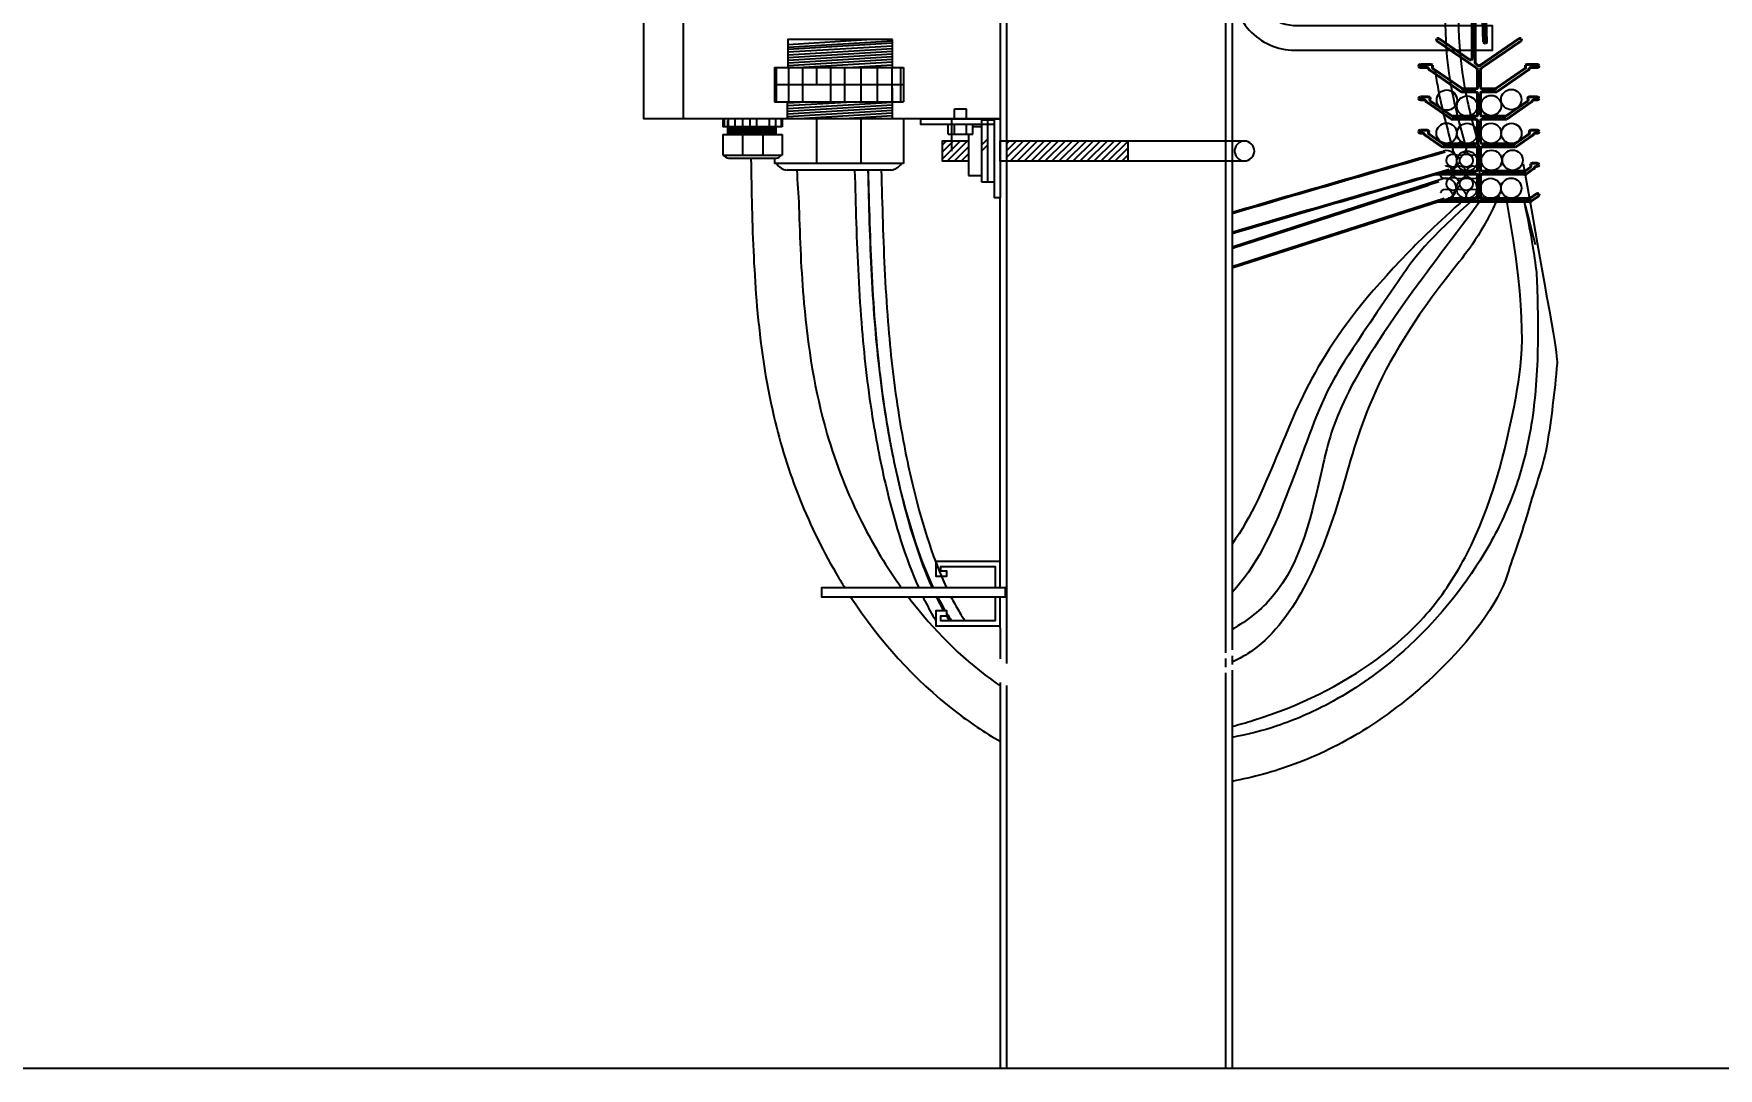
# Model space of a CAD drawing. Header units: feet. Extents: x -17 to 453, y -41 to 31.
# Drawn here: x 69.492 to 71.914, y -8.192 to -6.704 of the extents above; entities that cross this region are included whole.
import ezdxf
from ezdxf.enums import TextEntityAlignment as Align

# ---------------------------------------------------------------- set-up
doc = ezdxf.new("R2018")
doc.units = ezdxf.units.FT
doc.header["$MEASUREMENT"] = 0
doc.set_wipeout_variables(frame=1)
doc.linetypes.add('HIDDEN', pattern=[0.375, 0.25, -0.125])
doc.linetypes.add('HIDDEN2', pattern=[0.1875, 0.125, -0.0625])
for name, color, linetype in [('ATI_EARTH', 34, 'Continuous'), ('Cable Gland', 4, 'Continuous'), ('DC FEEEDERS', 1, 'Continuous'), ('DC Homerun', 10, 'Continuous'), ('DC STRING CABLES', 30, 'Continuous'), ('E-COMB-BOX', 42, 'Continuous'), ('E-COND', 3, 'Continuous'), ('G-ANNO-TEXT', 1, 'Continuous'), ('PDF2_Geometry', 7, 'Continuous'), ('S-BEAM', 7, 'Continuous'), ('S-BOLT', 93, 'Continuous'), ('S-STEL-ANGL', 3, 'Continuous'), ('STRINGS', 30, 'Continuous'), ('tie wrap', 4, 'Continuous'), ('WIPEOUT', 7, 'Continuous')]:
    doc.layers.add(name, color=color, linetype=linetype)
doc.styles.add('NEI-A', font='arial.ttf')
doc.styles.get("Standard").update_dxf_attribs({"font": 'arial.ttf'})

# ---------------------------------------------------------------- blocks, each defined once
blk = doc.blocks.new('DETAIL_TITLE')
at = {"style": 'NEI-A', "flags": 8}
blk.add_attdef('#', text='', height=0.2, dxfattribs=at).set_placement((0.5922, -0.5109), align=Align.MIDDLE_CENTER)
at = {"lineweight": 30, "style": '', "flags": 104}
blk.add_attdef('DETAIL_TITLE', text='', height=0.2, dxfattribs=at).set_placement((0.9099, -0.5251), align=Align.BOTTOM_LEFT)
at = {"style": 'NEI-A'}
for tag, p in [('SCALE:', (0.9386, -0.7379)), ('1"_=_', (1.5474, -0.7379))]:
    blk.add_attdef(tag, text='', height=0.1, dxfattribs=at).set_placement(p, align=Align.BOTTOM_LEFT)
blk = doc.blocks.new('AWM 31-0150-01')
at = {"layer": 'PDF2_Geometry', "lineweight": 40}
for points in [[(-0.352, 0.014), (-0.391, -1.061)], [(-0.2, 0.008), (-0.233, -1.066)], [(0.2, -2.141), (0.2, 0.003)], [(0.357, -1.922), (0.357, 0.003)], [(-2.169, -1.021), (-0.11, -2.428)], [(-2.079, -0.892), (-0.042, -2.288)], [(0.115, -2.428), (2.169, -1.021)], [(0.481, -1.989), (2.079, -0.892)], [(-2.472, -2.231), (-3.029, -2.231)], [(-2.681, -2.389), (-3.029, -2.389)], [(-0.92, -3.644), (-2.568, -2.513)], [(-2.405, -2.361), (-2.399, -2.338)], [(-0.869, -3.486), (-2.377, -2.451)], [(-0.076, -2.496), (-0.076, -3.419)], [(0.042, -2.286), (0.166, -2.201)], [(0.082, -3.419), (0.082, -2.496)], [(0.875, -3.486), (2.383, -2.451)], [(0.925, -3.644), (2.568, -2.513)], [(2.411, -2.361), (2.405, -2.338)], [(2.478, -2.231), (3.035, -2.231)], [(2.681, -2.389), (3.035, -2.389)], [(-2.608, -3.908), (-3.029, -3.908)], [(-2.827, -4.066), (-3.029, -4.066)], [(-1.432, -5.062), (-2.72, -4.173)], [(-2.54, -4.038), (-2.534, -4.015)], [(-1.381, -4.904), (-2.512, -4.128)], [(-0.155, -3.655), (-0.875, -3.655)], [(-0.824, -3.498), (-0.155, -3.498)], [(-0.076, -3.734), (-0.076, -4.837)], [(0.082, -4.837), (0.082, -3.734)], [(0.16, -3.498), (0.83, -3.498)], [(0.88, -3.655), (0.16, -3.655)], [(1.387, -4.904), (2.518, -4.128)], [(1.432, -5.062), (2.726, -4.173)], [(2.546, -4.038), (2.535, -4.015)], [(2.613, -3.908), (3.035, -3.908)], [(2.833, -4.066), (3.035, -4.066)], [(-0.155, -5.073), (-1.387, -5.073)], [(-1.336, -4.916), (-0.155, -4.916)], [(-0.076, -5.152), (-0.076, -6.255)], [(0.082, -6.255), (0.082, -5.152)], [(0.16, -4.916), (1.342, -4.916)], [(1.387, -5.073), (0.16, -5.073)], [(-2.675, -5.63), (-3.029, -5.63)], [(-2.9, -5.788), (-3.029, -5.788)], [(-1.938, -6.48), (-2.788, -5.895)], [(-2.608, -5.754), (-2.602, -5.737)], [(-1.893, -6.323), (-2.579, -5.85)], [(1.893, -6.323), (2.585, -5.85)], [(1.944, -6.48), (2.793, -5.895)], [(2.613, -5.754), (2.608, -5.737)], [(2.681, -5.63), (3.035, -5.63)], [(2.9, -5.788), (3.035, -5.788)], [(-0.155, -6.491), (-1.893, -6.491)], [(-1.848, -6.334), (-0.155, -6.334)], [(-0.076, -6.57), (-0.076, -7.673)], [(0.082, -7.673), (0.082, -6.57)], [(0.16, -6.334), (1.848, -6.334)], [(1.899, -6.491), (0.16, -6.491)], [(-2.748, -7.347), (-3.029, -7.347)], [(-2.956, -7.504), (-3.029, -7.504)], [(-2.45, -7.898), (-2.844, -7.628)], [(-2.686, -7.471), (-2.675, -7.454)], [(-2.399, -7.741), (-2.653, -7.566)], [(-2.354, -7.752), (-0.155, -7.752)], [(0.16, -7.752), (2.36, -7.752)], [(2.405, -7.741), (2.658, -7.566)], [(2.456, -7.898), (2.85, -7.628)], [(2.686, -7.471), (2.681, -7.454)], [(2.754, -7.347), (3.035, -7.347)], [(2.962, -7.504), (3.035, -7.504)], [(-0.155, -7.91), (-2.405, -7.91)], [(-0.076, -7.988), (-0.076, -9.091)], [(0.082, -9.091), (0.082, -7.988)], [(2.411, -7.91), (0.16, -7.91)], [(-2.698, -9.316), (-3.074, -9.058)], [(-2.647, -9.159), (-2.99, -8.922)], [(2.658, -9.328), (-2.653, -9.328)], [(-2.608, -9.17), (-0.155, -9.17)], [(0.16, -9.17), (2.608, -9.17)], [(2.653, -9.159), (2.99, -8.922)], [(2.703, -9.316), (3.08, -9.058)]]:
    blk.add_lwpolyline(points, dxfattribs=at)
for centre, radius, start, end in [((0, 0), 0.357, 0.16009, 177.95878), ((0, 0), 0.2, 0.25333, 178.11979), ((-3.033, -2.312), 0.0752, 90.1758, 179.84038), ((-2.517, -2.444), 0.081, 190.0609, 235.39483), ((-2.474, -2.313), 0.0756, 35.32389, 90.15228), ((0.439, -1.925), 0.0753, 242.07163, 303.51535), ((2.474, -2.313), 0.0756, 89.84772, 144.67611), ((2.522, -2.444), 0.081, 304.60517, 349.9391), ((-2.604, -3.99), 0.0756, 35.32389, 90.15228), ((-0.158, -3.728), 0.0761, 359.41534, 90.68738), ((-0.158, -5.145), 0.0761, 359.41534, 90.68738), ((-3.033, -5.711), 0.0752, 90.1758, 179.84038), ((-2.677, -5.712), 0.0756, 35.32389, 90.15228), ((2.677, -5.712), 0.0756, 89.84772, 144.67611), ((-0.158, -6.573), 0.0761, 359.35584, 90.62798), ((-3.033, -7.428), 0.0752, 90.1758, 179.84038), ((-2.954, -7.587), 0.077, 8.46694, 90.54506), ((-2.798, -7.56), 0.081, 190.0609, 235.39483), ((-2.75, -7.428), 0.0756, 35.32389, 90.15228), ((2.756, -7.428), 0.0756, 89.84772, 144.67611), ((2.798, -7.56), 0.081, 304.60517, 349.9391), ((-0.158, -7.991), 0.0761, 359.35584, 90.62798)]:
    blk.add_arc(centre, radius, start, end, dxfattribs=at)
for points in [[(-2.079, -0.894), (-2.112, -0.87), (-2.159, -0.879), (-2.184, -0.915)], [(2.189, -0.915), (2.165, -0.879), (2.118, -0.87), (2.084, -0.894)], [(-2.184, -0.915), (-2.208, -0.948), (-2.199, -0.995), (-2.163, -1.02)], [(-0.391, -1.061), (-0.393, -1.102), (-0.359, -1.138), (-0.318, -1.14)], [(-0.318, -1.14), (-0.277, -1.142), (-0.241, -1.108), (-0.239, -1.066)], [(2.169, -1.02), (2.204, -0.995), (2.214, -0.948), (2.189, -0.915)], [(-3.108, -2.312), (-3.108, -2.355), (-3.074, -2.389), (-3.033, -2.389)], [(-2.602, -2.46), (-2.608, -2.423), (-2.639, -2.395), (-2.677, -2.395)], [(-2.407, -2.361), (-2.418, -2.393), (-2.407, -2.428), (-2.377, -2.449)], [(-2.403, -2.338), (-2.396, -2.316), (-2.399, -2.29), (-2.412, -2.269)], [(-0.082, -2.494), (-0.082, -2.468), (-0.095, -2.445), (-0.115, -2.43)], [(-0.042, -2.288), (-0.018, -2.303), (0.018, -2.303), (0.042, -2.286)], [(0.115, -2.43), (0.095, -2.445), (0.082, -2.468), (0.082, -2.492)], [(0.166, -2.201), (0.187, -2.186), (0.2, -2.164), (0.2, -2.139)], [(0.363, -1.924), (0.363, -1.954), (0.378, -1.978), (0.404, -1.991)], [(2.377, -2.449), (2.407, -2.428), (2.418, -2.393), (2.407, -2.361)], [(2.413, -2.269), (2.399, -2.29), (2.396, -2.316), (2.403, -2.338)], [(2.683, -2.395), (2.645, -2.395), (2.613, -2.423), (2.608, -2.46)], [(3.037, -2.389), (3.08, -2.389), (3.114, -2.355), (3.114, -2.314)], [(3.114, -2.314), (3.114, -2.271), (3.08, -2.237), (3.039, -2.237)], [(-0.869, -3.484), (-0.858, -3.494), (-0.843, -3.498), (-0.828, -3.498)], [(-0.158, -3.498), (-0.115, -3.498), (-0.082, -3.464), (-0.082, -3.423)], [(0.082, -3.421), (0.082, -3.464), (0.115, -3.498), (0.157, -3.498)], [(0.826, -3.498), (0.843, -3.498), (0.858, -3.494), (0.869, -3.484)], [(-3.031, -3.914), (-3.074, -3.914), (-3.108, -3.948), (-3.108, -3.989)], [(-3.108, -3.989), (-3.108, -4.032), (-3.074, -4.066), (-3.033, -4.066)], [(-2.756, -4.13), (-2.763, -4.096), (-2.795, -4.072), (-2.831, -4.072)], [(-2.752, -4.126), (-2.748, -4.145), (-2.737, -4.16), (-2.72, -4.171)], [(-2.536, -4.038), (-2.548, -4.07), (-2.536, -4.105), (-2.506, -4.126)], [(-2.533, -4.015), (-2.525, -3.993), (-2.529, -3.967), (-2.542, -3.946)], [(-0.914, -3.642), (-0.903, -3.651), (-0.888, -3.655), (-0.873, -3.655)], [(0.157, -3.661), (0.115, -3.661), (0.082, -3.695), (0.082, -3.738)], [(0.877, -3.655), (0.894, -3.655), (0.909, -3.651), (0.92, -3.642)], [(2.512, -4.126), (2.542, -4.105), (2.553, -4.07), (2.542, -4.038)], [(2.548, -3.946), (2.535, -3.967), (2.531, -3.993), (2.538, -4.015)], [(2.611, -3.914), (2.585, -3.914), (2.563, -3.925), (2.548, -3.946)], [(2.72, -4.171), (2.737, -4.16), (2.748, -4.145), (2.752, -4.126)], [(2.835, -4.072), (2.801, -4.072), (2.769, -4.096), (2.761, -4.13)], [(3.037, -4.066), (3.08, -4.066), (3.114, -4.032), (3.114, -3.991)], [(3.114, -3.991), (3.114, -3.948), (3.08, -3.914), (3.039, -3.914)], [(-1.426, -5.06), (-1.415, -5.07), (-1.4, -5.073), (-1.385, -5.073)], [(-1.375, -4.903), (-1.364, -4.912), (-1.349, -4.916), (-1.334, -4.916)], [(-0.158, -4.916), (-0.115, -4.916), (-0.082, -4.882), (-0.082, -4.841)], [(0.082, -4.839), (0.082, -4.882), (0.115, -4.916), (0.157, -4.916)], [(0.157, -5.079), (0.115, -5.079), (0.082, -5.113), (0.082, -5.156)], [(1.338, -4.916), (1.355, -4.916), (1.37, -4.912), (1.381, -4.903)], [(1.389, -5.073), (1.406, -5.073), (1.421, -5.07), (1.432, -5.06)], [(-3.108, -5.711), (-3.108, -5.754), (-3.074, -5.788), (-3.033, -5.788)], [(-2.823, -5.852), (-2.831, -5.818), (-2.863, -5.794), (-2.898, -5.794)], [(-2.819, -5.848), (-2.816, -5.867), (-2.804, -5.882), (-2.788, -5.893)], [(-2.609, -5.76), (-2.621, -5.792), (-2.609, -5.827), (-2.579, -5.848)], [(-2.606, -5.737), (-2.598, -5.715), (-2.602, -5.689), (-2.615, -5.668)], [(2.58, -5.848), (2.61, -5.827), (2.621, -5.792), (2.61, -5.76)], [(2.615, -5.668), (2.602, -5.689), (2.598, -5.715), (2.606, -5.737)], [(2.793, -5.893), (2.81, -5.882), (2.821, -5.867), (2.825, -5.848)], [(2.902, -5.794), (2.868, -5.794), (2.836, -5.818), (2.829, -5.852)], [(3.037, -5.788), (3.08, -5.788), (3.114, -5.754), (3.114, -5.713)], [(3.114, -5.713), (3.114, -5.67), (3.08, -5.636), (3.039, -5.636)], [(-1.938, -6.478), (-1.927, -6.488), (-1.912, -6.491), (-1.897, -6.491)], [(-1.887, -6.321), (-1.876, -6.33), (-1.861, -6.334), (-1.846, -6.334)], [(-0.158, -6.334), (-0.115, -6.334), (-0.082, -6.3), (-0.082, -6.259)], [(0.082, -6.257), (0.082, -6.3), (0.115, -6.334), (0.157, -6.334)], [(0.157, -6.497), (0.115, -6.497), (0.082, -6.531), (0.082, -6.574)], [(1.85, -6.334), (1.867, -6.334), (1.882, -6.33), (1.893, -6.321)], [(1.901, -6.491), (1.918, -6.491), (1.933, -6.488), (1.944, -6.478)], [(-3.108, -7.427), (-3.108, -7.471), (-3.074, -7.504), (-3.033, -7.504)], [(-2.683, -7.476), (-2.694, -7.508), (-2.683, -7.544), (-2.653, -7.564)], [(-2.679, -7.454), (-2.671, -7.431), (-2.675, -7.405), (-2.688, -7.384)], [(-2.399, -7.739), (-2.388, -7.748), (-2.373, -7.752), (-2.358, -7.752)], [(-0.158, -7.752), (-0.115, -7.752), (-0.082, -7.718), (-0.082, -7.677)], [(0.082, -7.675), (0.082, -7.718), (0.115, -7.752), (0.157, -7.752)], [(2.362, -7.752), (2.379, -7.752), (2.394, -7.748), (2.405, -7.739)], [(2.658, -7.564), (2.688, -7.544), (2.7, -7.508), (2.688, -7.476)], [(2.694, -7.384), (2.681, -7.405), (2.677, -7.431), (2.685, -7.454)], [(2.958, -7.51), (2.921, -7.51), (2.889, -7.538), (2.883, -7.576)], [(3.037, -7.504), (3.08, -7.504), (3.114, -7.471), (3.114, -7.429)], [(3.114, -7.429), (3.114, -7.386), (3.08, -7.352), (3.039, -7.352)], [(-2.45, -7.896), (-2.439, -7.906), (-2.424, -7.91), (-2.409, -7.91)], [(0.157, -7.915), (0.115, -7.915), (0.082, -7.949), (0.082, -7.992)], [(2.407, -7.91), (2.424, -7.91), (2.439, -7.906), (2.45, -7.896)], [(-3.095, -8.945), (-3.119, -8.979), (-3.11, -9.026), (-3.074, -9.05)], [(-2.99, -8.924), (-3.024, -8.9), (-3.071, -8.909), (-3.095, -8.945)], [(-2.698, -9.315), (-2.686, -9.324), (-2.671, -9.328), (-2.656, -9.328)], [(-2.647, -9.157), (-2.636, -9.166), (-2.621, -9.17), (-2.606, -9.17)], [(-0.158, -9.17), (-0.115, -9.17), (-0.082, -9.136), (-0.082, -9.095)], [(0.082, -9.093), (0.082, -9.136), (0.115, -9.17), (0.157, -9.17)], [(2.61, -9.17), (2.626, -9.17), (2.641, -9.166), (2.653, -9.157)], [(2.655, -9.328), (2.671, -9.328), (2.686, -9.324), (2.698, -9.315)], [(3.101, -8.945), (3.076, -8.909), (3.03, -8.9), (2.996, -8.924)], [(3.08, -9.05), (3.116, -9.026), (3.125, -8.979), (3.101, -8.945)]]:
    blk.add_open_spline(points, degree=3, dxfattribs=at)

msp = doc.modelspace()

# ---------------------------------------------------------------- hatches: boundary and pattern name
at = {"layer": 'S-BOLT'}
h = msp.add_hatch(dxfattribs=at)
h.set_pattern_fill('ANSI31', color=256, scale=0.056876)
h.set_pattern_definition([(45, (73.984143, -7.509244), (-0.005027202, 0.005027202), [])])
h.paths.add_polyline_path([(70.89074, -6.85872), (71.06563, -6.85872), (71.06563, -6.88716), (70.89074, -6.88716)])
h.paths.add_polyline_path([(70.79826, -6.85872), (70.83592, -6.85872), (70.83592, -6.88716), (70.79826, -6.88716)])

# ---------------------------------------------------------------- linework, layer by layer
msp.add_lwpolyline([(71.21606, -6.52913), (71.21606, -6.6363, 0.4344778), (71.3095, -6.72804), (71.58927, -6.72804), (71.58927, -6.6928), (71.30864, -6.6928, -0.4402873), (71.2513, -6.63679), (71.2513, -6.52913)], format="xyb")
at = {"layer": 'ATI_EARTH', "color": 7}
msp.add_lwpolyline([(66.76685, -8.19176), (88.3762, -8.19176)], dxfattribs=at)
at = {"layer": 'Cable Gland'}
for p, q in [((70.69757, -6.71285), (70.57649, -6.72014)), ((70.72679, -6.715), (70.57649, -6.72404)), ((70.72679, -6.71809), (70.57649, -6.72714)), ((70.72679, -6.72199), (70.57649, -6.73104)), ((70.72679, -6.7259), (70.57649, -6.73494)), ((70.72679, -6.7298), (70.57649, -6.73884)), ((70.72679, -6.75273), (70.72679, -6.71285)), ((70.55726, -6.75273), (70.55726, -6.80221)), ((70.55726, -6.75273), (70.74278, -6.75273)), ((70.55969, -6.75273), (70.55969, -6.80221)), ((70.72679, -6.7337), (70.57649, -6.74275)), ((70.72679, -6.73761), (70.57649, -6.74665)), ((70.72679, -6.74151), (70.57649, -6.75055)), ((70.57732, -6.75273), (70.57732, -6.80221)), ((70.59739, -6.75273), (70.59739, -6.80221)), ((70.72679, -6.74541), (70.59891, -6.75311)), ((70.61745, -6.75273), (70.61745, -6.77747)), ((70.63751, -6.75273), (70.63751, -6.80221)), ((70.65758, -6.75273), (70.65758, -6.80221)), ((70.72679, -6.74931), (70.67006, -6.75273)), ((70.68125, -6.75273), (70.68125, -6.80221)), ((70.70492, -6.75273), (70.70492, -6.80221)), ((70.72567, -6.75273), (70.72567, -6.80221)), ((70.73839, -6.75273), (70.73839, -6.80221)), ((70.74278, -6.75273), (70.74278, -6.80221)), ((70.55726, -6.77747), (70.74278, -6.77747)), ((70.55726, -6.80221), (70.74278, -6.80221)), ((70.61248, -6.80208), (70.57562, -6.8043)), ((70.57562, -6.82673), (70.57562, -6.80221)), ((70.72691, -6.803), (70.57562, -6.81211)), ((70.66043, -6.8031), (70.57562, -6.8082)), ((70.72691, -6.82673), (70.72691, -6.78217)), ((70.48265, -6.82673), (70.48265, -6.83811)), ((70.74278, -6.82673), (70.48265, -6.82673)), ((70.48467, -6.82673), (70.48467, -6.83811)), ((70.48994, -6.84938), (70.48994, -6.82889)), ((70.49052, -6.82673), (70.49052, -6.83811)), ((70.50006, -6.82673), (70.50006, -6.83811)), ((70.51094, -6.82673), (70.51094, -6.83811)), ((70.52183, -6.82673), (70.52183, -6.83811)), ((70.53106, -6.82673), (70.53106, -6.83811)), ((70.54951, -6.82673), (70.54951, -6.83811)), ((70.55873, -6.82673), (70.55873, -6.83811)), ((70.56684, -6.82673), (70.56684, -6.83811)), ((70.56796, -6.82673), (70.56796, -6.83811)), ((70.72691, -6.8069), (70.57562, -6.81601)), ((70.72691, -6.81081), (70.57562, -6.81991)), ((70.72691, -6.81471), (70.57562, -6.82381)), ((70.72691, -6.81861), (70.59206, -6.82673)), ((70.61745, -6.82673), (70.61745, -6.89098)), ((70.72691, -6.82252), (70.65692, -6.82673)), ((70.68125, -6.82673), (70.68125, -6.89098)), ((70.74278, -6.82673), (70.74278, -6.89098)), ((70.56796, -6.83811), (70.48265, -6.83811)), ((70.48265, -6.84938), (70.48265, -6.87893)), ((70.48265, -6.84938), (70.56796, -6.84938)), ((70.48994, -6.83847), (70.55952, -6.84266)), ((70.48994, -6.84027), (70.55952, -6.84445)), ((70.48994, -6.84206), (70.55952, -6.84625)), ((70.48994, -6.84385), (70.55952, -6.84804)), ((70.48994, -6.84565), (70.55196, -6.84938)), ((70.48994, -6.84744), (70.52213, -6.84938)), ((70.51094, -6.84938), (70.51094, -6.87893)), ((70.52052, -6.83852), (70.55952, -6.84086)), ((70.54028, -6.84938), (70.54028, -6.87893)), ((70.54257, -6.83805), (70.55952, -6.83907)), ((70.55952, -6.84938), (70.55952, -6.83811)), ((70.56796, -6.84938), (70.56796, -6.87893)), ((70.48265, -6.87893), (70.56796, -6.87893)), ((70.49086, -6.88321), (70.55975, -6.88321)), ((70.55726, -6.88321), (70.55726, -6.89098)), ((70.74278, -6.89098), (70.55726, -6.89098)), ((70.72493, -6.90028), (70.57511, -6.90028))]:
    msp.add_line(p, q, dxfattribs=at)
msp.add_lwpolyline([(70.72679, -6.71285), (70.57649, -6.71285), (70.57649, -6.75273)], dxfattribs=at)
for centre, radius, start, end in [((70.49202, -6.87395), 0.00933, 212.22182, 262.8183), ((70.55902, -6.87432), 0.00892, 274.72348, 328.88764), ((70.57671, -6.88095), 0.0194, 211.11236, 265.27652), ((70.7224, -6.88016), 0.02028, 277.1817, 327.77818)]:
    msp.add_arc(centre, radius, start, end, dxfattribs=at)
at = {"layer": 'DC FEEEDERS'}
for points, knots in [([(70.52327, -6.88379), (70.52368, -6.90725), (70.52408, -6.9308), (70.52585, -7.00164), (70.52776, -7.04913), (70.53656, -7.1494), (70.54396, -7.2022), (70.56559, -7.29453), (70.57783, -7.33426), (70.60905, -7.41228), (70.62788, -7.45049), (70.65256, -7.49168), (70.6554, -7.49632), (70.6583, -7.50093)], [0, 0, 0, 0, 1.2311541, 1.2311541, 3.6934622, 3.6934622, 6.419304, 6.419304, 8.4787084, 8.4787084, 10.5381129, 10.5381129, 10.8011873, 10.8011873, 10.8011873, 10.8011873]), ([(70.58919, -6.90028), (70.58986, -6.9178), (70.59184, -6.93535), (70.59345, -6.99966), (70.59535, -7.04591), (70.60501, -7.15531), (70.6148, -7.21785), (70.6451, -7.32267), (70.66204, -7.366), (70.69961, -7.44011), (70.71856, -7.47146), (70.73978, -7.50093)], [0.3031393, 0.3031393, 0.3031393, 0.3031393, 1.235507, 1.235507, 3.706521, 3.706521, 7.1612167, 7.1612167, 9.6381556, 9.6381556, 11.5684593, 11.5684593, 11.5684593, 11.5684593]), ([(71.63338, -6.8913), (71.67561, -7.12845), (71.6829, -7.16778), (71.67848, -7.2202), (71.67351, -7.25866), (71.66358, -7.32193), (71.64992, -7.35666), (71.63627, -7.40753), (71.61765, -7.45963), (71.59701, -7.52516), (71.5567, -7.57725), (71.47708, -7.65433), (71.44085, -7.6828), (71.37103, -7.72588), (71.33816, -7.7421), (71.275, -7.76537), (71.24511, -7.77339), (71.21493, -7.77927)], [2.6847044, 2.6847044, 2.6847044, 2.6847044, 3.1760559, 3.1760559, 5.2059079, 5.2059079, 6.7554117, 6.7554117, 8.3049155, 8.3049155, 11.4039232, 11.4039232, 13.6052243, 13.6052243, 15.3904786, 15.3904786, 16.9436744, 16.9436744, 16.9436744, 16.9436744]), ([(71.65099, -7.00787), (71.63166, -6.93073), (71.65186, -7.02833), (71.65272, -7.04868), (71.65467, -7.10927), (71.6551, -7.14905), (71.65107, -7.22678), (71.64661, -7.26472), (71.63192, -7.3294), (71.62327, -7.35661), (71.6007, -7.41032), (71.58693, -7.43666), (71.53922, -7.51277), (71.49889, -7.55957), (71.42211, -7.62558), (71.38852, -7.64883), (71.32944, -7.68044), (71.30475, -7.69113), (71.25847, -7.70646), (71.23693, -7.71189), (71.21493, -7.71605)], [0, 0, 0, 0, 0.1571024, 1.0620169, 1.0620169, 3.1860508, 3.1860508, 5.3104944, 5.3104944, 6.9164331, 6.9164331, 8.5223719, 8.5223719, 11.7342494, 11.7342494, 13.9245576, 13.9245576, 15.4361816, 15.4361816, 16.7017955, 16.7017955, 16.7017955, 16.7017955]), ([(71.56926, -6.93555), (71.4926, -7.00364), (71.3842, -7.1615), (71.31763, -7.26477), (71.28269, -7.43621), (71.21493, -7.50754)], [0, 0, 0, 0, 0.3141454, 2.0696942, 7.5756345, 7.5756345, 7.5756345, 7.5756345]), ([(71.59869, -6.93632), (71.57468, -6.99204), (71.41503, -7.18066), (71.38383, -7.35544), (71.30227, -7.55871), (71.22542, -7.60295), (71.21493, -7.60786)], [0, 0, 0, 0, 0.7182087, 5.2914364, 9.6004258, 10.2424132, 10.2424132, 10.2424132, 10.2424132]), ([(71.577, -6.93787), (71.51506, -7.02067), (71.37181, -7.20966), (71.34305, -7.33241), (71.30852, -7.49263), (71.23703, -7.54804), (71.21493, -7.56074)], [0, 0, 0, 0, 0.487263, 3.3731174, 6.7469978, 8.0646188, 8.0646188, 8.0646188, 8.0646188]), ([(71.55048, -6.94069), (71.50745, -6.97946), (71.35412, -7.12887), (71.30099, -7.25883), (71.24262, -7.39994), (71.21493, -7.43798)], [0, 0, 0, 0, 0.7320295, 5.3730509, 7.8525358, 7.8525358, 7.8525358, 7.8525358]), ([(71.21493, -7.7002), (71.22524, -7.69749), (71.23546, -7.69455), (71.3113, -7.67086), (71.37241, -7.64093), (71.45167, -7.58256), (71.47678, -7.55948), (71.51946, -7.5091), (71.5374, -7.48154), (71.58698, -7.38531), (71.60788, -7.3079), (71.63298, -7.17176), (71.6405, -7.11618), (71.60947, -6.9414)], [24.9179193, 24.9179193, 24.9179193, 24.9179193, 25.4547553, 25.4547553, 28.9453384, 28.9453384, 30.8788281, 30.8788281, 32.8123177, 32.8123177, 37.1422018, 37.1422018, 39.9399264, 39.9399264, 39.9399264, 39.9399264]), ([(70.66653, -7.51374), (70.70754, -7.57623), (70.75786, -7.63285), (70.8373, -7.69421), (70.8588, -7.70867), (70.88129, -7.72155)], [11.0464692, 11.0464692, 11.0464692, 11.0464692, 14.6569217, 14.6569217, 15.9084681, 15.9084681, 15.9084681, 15.9084681]), ([(70.74924, -7.51374), (70.75224, -7.5177), (70.75527, -7.52161), (70.7926, -7.56865), (70.83197, -7.60692), (70.87755, -7.63914), (70.87941, -7.64044), (70.88128, -7.64172)], [11.8509498, 11.8509498, 11.8509498, 11.8509498, 12.1150946, 12.1150946, 15.05454, 15.05454, 15.1790514, 15.1790514, 15.1790514, 15.1790514])]:
    msp.add_open_spline(points, degree=3, knots=knots, dxfattribs=at)
at = {"layer": 'DC Homerun'}
for centre in [(71.52363, -6.79969), (71.55256, -6.80839), (71.58724, -6.80756), (71.61628, -6.79906), (71.52327, -6.84742), (71.55277, -6.84766), (71.58715, -6.84754), (71.61656, -6.84771), (71.55265, -6.88739), (71.58799, -6.88639), (71.61816, -6.88621), (71.55216, -6.9266), (71.58662, -6.92678), (71.61621, -6.92641)]:
    msp.add_circle(centre, 0.01462, dxfattribs=at)
for centre, start, end in [((71.52351, -6.88696), 285.53804, 110.81157), ((71.52259, -6.92661), 287.82329, 107.95283)]:
    msp.add_arc(centre, 0.01462, start, end, dxfattribs=at)
at = {"layer": 'DC STRING CABLES'}
for centre in [(71.53241, -6.88673), (71.54186, -6.87018), (71.55167, -6.88673), (71.56111, -6.87018), (71.5226, -6.90371), (71.54186, -6.90371), (71.56111, -6.90371), (71.53241, -6.92026), (71.55167, -6.92026), (71.5226, -6.93724), (71.54186, -6.93724), (71.56111, -6.93724)]:
    msp.add_circle(centre, 0.00946, dxfattribs=at)
for points, knots in [([(71.54729, -6.58382), (71.53782, -6.65073), (71.53726, -6.74832), (71.56275, -6.84094), (71.57051, -6.86916)], [28.5860616, 28.5860616, 28.5860616, 28.5860616, 32.1028898, 33.6438512, 33.6438512, 33.6438512, 33.6438512]), ([(71.52644, -6.59612), (71.51857, -6.65913), (71.5191, -6.75243), (71.54353, -6.84122), (71.55129, -6.86944)], [28.3391401, 28.3391401, 28.3391401, 28.3391401, 31.6461125, 33.1870738, 33.1870738, 33.1870738, 33.1870738]), ([(71.50702, -6.75868), (71.50819, -6.76726), (71.5142, -6.80462), (71.52427, -6.84122), (71.53203, -6.86944)], [31.1888695, 31.1888695, 31.1888695, 31.1888695, 31.6461125, 33.1870738, 33.1870738, 33.1870738, 33.1870738]), ([(70.67233, -6.90028), (70.67234, -6.90035), (70.67234, -6.90041), (70.67234, -6.90047), (70.67234, -6.90049), (70.67234, -6.90051), (70.67234, -6.90054), (70.67301, -6.92576), (70.67368, -6.95101), (70.67617, -7.02691), (70.67849, -7.07775), (70.68645, -7.17324), (70.69158, -7.21777), (70.70447, -7.29611), (70.71119, -7.32967), (70.73082, -7.40995), (70.74496, -7.45769), (70.76436, -7.50093)], [-0.0045088, -0.0045088, -0.0045088, -0.0045088, -0.001148, -0.001148, -0.001148, 0, 0, 0, 1.3631958, 1.3631958, 4.0895875, 4.0895875, 6.4332474, 6.4332474, 8.1619103, 8.1619103, 10.5230734, 10.5230734, 10.5230734, 10.5230734]), ([(70.69127, -6.90028), (70.69193, -6.92544), (70.6926, -6.95057), (70.69508, -7.02619), (70.69739, -7.07672), (70.7051, -7.16917), (70.70985, -7.21096), (70.72171, -7.28514), (70.72795, -7.31734), (70.74783, -7.40136), (70.76342, -7.45463), (70.78519, -7.50093)], [0.0045088, 0.0045088, 0.0045088, 0.0045088, 1.3638105, 1.3638105, 4.0914316, 4.0914316, 6.3172366, 6.3172366, 8.0024533, 8.0024533, 10.6706943, 10.6706943, 10.6706943, 10.6706943]), ([(70.69163, -6.90028), (70.69163, -6.90035), (70.69163, -6.90041), (70.69163, -6.90047), (70.69163, -6.90049), (70.69163, -6.90051), (70.69163, -6.90054), (70.6923, -6.92576), (70.69297, -6.95101), (70.69546, -7.02691), (70.69778, -7.07775), (70.70574, -7.17324), (70.71087, -7.21777), (70.72376, -7.29611), (70.73048, -7.32967), (70.75011, -7.40995), (70.76425, -7.45769), (70.78365, -7.50093)], [-0.0045088, -0.0045088, -0.0045088, -0.0045088, -0.001148, -0.001148, -0.001148, 0, 0, 0, 1.3631958, 1.3631958, 4.0895875, 4.0895875, 6.4332474, 6.4332474, 8.1619103, 8.1619103, 10.5230734, 10.5230734, 10.5230734, 10.5230734]), ([(70.71056, -6.90028), (70.71122, -6.92544), (70.71189, -6.95057), (70.71437, -7.02619), (70.71668, -7.07672), (70.72439, -7.16917), (70.72915, -7.21096), (70.741, -7.28514), (70.74725, -7.31734), (70.76712, -7.40136), (70.78271, -7.45463), (70.80448, -7.50093)], [0.0045088, 0.0045088, 0.0045088, 0.0045088, 1.3638105, 1.3638105, 4.0914316, 4.0914316, 6.3172366, 6.3172366, 8.0024533, 8.0024533, 10.6706943, 10.6706943, 10.6706943, 10.6706943]), ([(70.77034, -7.51374), (70.77143, -7.51599), (70.77253, -7.51823), (70.77844, -7.52992), (70.78352, -7.53912), (70.78893, -7.54795)], [10.75887314, 10.75887314, 10.75887314, 10.75887314, 10.88454268, 10.88454268, 11.42071777, 11.42071777, 11.42071777, 11.42071777]), ([(70.78963, -7.51374), (70.79072, -7.51599), (70.79183, -7.51823), (70.79529, -7.52508), (70.79769, -7.52964), (70.80018, -7.53413)], [10.75887314, 10.75887314, 10.75887314, 10.75887314, 10.88454268, 10.88454268, 11.14653475, 11.14653475, 11.14653475, 11.14653475]), ([(70.81077, -7.51374), (70.81435, -7.52074), (70.81809, -7.52755), (70.82199, -7.53413), (70.8236, -7.53684), (70.82523, -7.53951), (70.82687, -7.54218), (70.82813, -7.54423), (70.82939, -7.54629), (70.83065, -7.54835)], [10.92066036, 10.92066036, 10.92066036, 10.92066036, 11.33703311, 11.33703311, 11.33703311, 11.50847312, 11.50847312, 11.50847312, 11.64056748, 11.64056748, 11.64056748, 11.64056748])]:
    msp.add_open_spline(points, degree=3, knots=knots, dxfattribs=at)
for points in [[(70.79148, -7.51374), (70.79506, -7.52074), (70.7988, -7.52755), (70.8027, -7.53413)], [(70.80421, -7.54124), (70.80561, -7.54363), (70.80702, -7.546), (70.80846, -7.54835)], [(70.80493, -7.53782), (70.80711, -7.5414), (70.80935, -7.54491), (70.81164, -7.54835)]]:
    msp.add_open_spline(points, degree=3, dxfattribs=at)
at = {"layer": 'E-COMB-BOX'}
for points in [[(70.88135, -6.82673), (70.36947, -6.82673), (70.36947, -5.12044), (70.88135, -5.12044)], [(70.42634, -6.82673), (70.42634, -5.12044)], [(70.88135, -5.12044), (70.88135, -6.82673)]]:
    msp.add_lwpolyline(points, dxfattribs=at)
at = {"layer": 'E-COND'}
msp.add_line((70.81204, -6.87337), (70.81204, -6.82673), dxfattribs=at)
at = {"layer": 'S-BEAM'}
for p, q in [((70.88135, -5.08845), (70.88135, -6.82673)), ((70.89074, -5.08845), (70.89074, -6.85872)), ((71.20555, -5.08845), (71.20555, -6.85872)), ((71.21493, -5.08845), (71.21493, -6.85872)), ((70.89074, -6.88716), (70.89074, -7.60962)), ((71.20555, -6.88716), (71.20555, -7.59447)), ((71.21493, -6.88716), (71.21493, -7.59016)), ((70.88118, -6.94048), (70.88126, -7.50093)), ((70.88126, -7.51374), (70.88127, -7.603)), ((71.20555, -7.60279), (71.20555, -7.61517)), ((71.21493, -7.59883), (71.21493, -7.611)), ((71.20555, -7.62323), (71.20555, -8.19176)), ((71.21493, -7.6194), (71.21493, -8.19176)), ((70.88128, -7.63705), (70.88135, -8.19176)), ((70.89074, -7.6415), (70.89074, -8.19176))]:
    msp.add_line(p, q, dxfattribs=at)
at = {"layer": 'S-BEAM', "linetype": 'HIDDEN2'}
for p, q in [((70.89074, -6.85872), (70.89074, -6.88716)), ((71.20555, -6.85872), (71.20555, -6.88716)), ((71.21493, -6.85872), (71.21493, -6.88716))]:
    msp.add_line(p, q, dxfattribs=at)
at = {"layer": 'S-BOLT'}
for p, q in [((70.83592, -6.84886), (70.83592, -6.90798)), ((70.84225, -6.8379), (70.85457, -6.8379)), ((70.85457, -6.86465), (70.86396, -6.85567)), ((70.85457, -6.87294), (70.86396, -6.86397)), ((70.83592, -6.90798), (70.85457, -6.90798)), ((70.85457, -6.91721), (70.87336, -6.91721))]:
    msp.add_line(p, q, dxfattribs=at)
for points in [[(70.87336, -6.82868), (70.85457, -6.82868), (70.85457, -6.91721)], [(70.86396, -6.91721), (70.86396, -6.82868)], [(70.87336, -6.91721), (70.87336, -6.82868)], [(70.83592, -6.85872), (70.79826, -6.85872), (70.79826, -6.88716), (70.83592, -6.88716)], [(71.2327, -6.85872), (70.88122, -6.85872), (70.88122, -6.88716), (71.2327, -6.88716)], [(71.06563, -6.88716), (71.06563, -6.85872)]]:
    msp.add_lwpolyline(points, dxfattribs=at)
at = {"layer": 'S-BOLT', "linetype": 'HIDDEN'}
msp.add_arc((71.2327, -6.87294), 0.01422, 90, 270, dxfattribs=at)
at = {"layer": 'S-BOLT'}
msp.add_arc((71.2327, -6.87294), 0.01422, 270, 90, dxfattribs=at)
at = {"layer": 'S-STEL-ANGL'}
for p, q in [((70.81595, -6.82673), (70.81595, -6.81251)), ((70.81595, -6.81251), (70.83301, -6.81251)), ((70.83301, -6.82673), (70.83301, -6.81251)), ((70.8067, -6.84886), (70.8067, -6.83464)), ((70.8067, -6.84886), (70.84225, -6.84886)), ((70.81595, -6.84886), (70.81595, -6.83464)), ((70.83301, -6.84886), (70.83301, -6.83464)), ((70.84225, -6.84886), (70.84225, -6.83464))]:
    msp.add_line(p, q, dxfattribs=at)
at = {"layer": 'S-STEL-ANGL', "flags": 128}
for points in [[(70.88135, -6.94048), (70.87336, -6.94048), (70.87336, -6.83469), (70.7676, -6.83469), (70.7676, -6.82673), (70.88135, -6.82673), (70.88135, -6.94048)], [(70.88135, -7.46303), (70.78893, -7.46303), (70.78893, -7.48436), (70.80493, -7.48436), (70.80493, -7.47725), (70.79604, -7.47725), (70.79604, -7.47014), (70.87424, -7.47014), (70.87424, -7.50093)], [(70.88135, -7.50093), (70.88135, -7.46303)], [(70.87424, -7.51374), (70.87424, -7.54835), (70.79604, -7.54835), (70.79604, -7.54124), (70.80493, -7.54124), (70.80493, -7.53413), (70.78893, -7.53413), (70.78893, -7.55546), (70.88135, -7.55546), (70.88135, -7.51374)]]:
    msp.add_lwpolyline(points, dxfattribs=at)
at = {"layer": 'tie wrap'}
msp.add_lwpolyline([(70.88941, -7.50093), (70.62474, -7.50093), (70.62474, -7.51374), (70.88941, -7.51374)], close=True, dxfattribs=at)

# ---------------------------------------------------------------- block references
at = {"xscale": -0.02776966535613404, "yscale": 0.02776966535613404, "zscale": 0.02776966535613404}
msp.add_blockref('AWM 31-0150-01', (71.5699, -6.6865), dxfattribs=at)
at = {"layer": 'G-ANNO-TEXT'}
ref = msp.add_blockref('DETAIL_TITLE', (56.68533, 3.02609), dxfattribs=at)
lines = msp.add_mtext('{\\LMOTOR SUPPORT POST/END OF TRACKER GROUNDING (ABOVE GROUND)}', dxfattribs={"layer": '0', "insert": (57.59522, 2.80095), "char_height": 7.6528868, "attachment_point": 1})
ref.add_attrib('DETAIL_TITLE', '', (57.59522, 2.80095)).embed_mtext(lines)
ref = msp.add_blockref('DETAIL_TITLE', (67.50593, 3.02609), dxfattribs=at)
lines = msp.add_mtext('{\\LMOTOR SUPPORT POST/END OF TRACKER GROUNDING (ABOVE GROUND)}', dxfattribs={"layer": '0', "insert": (68.41583, 2.80095), "char_height": 7.6528868, "attachment_point": 1})
ref.add_attrib('DETAIL_TITLE', '', (68.41583, 2.80095)).embed_mtext(lines)
ref = msp.add_blockref('DETAIL_TITLE', (45.86472, 2.97376), dxfattribs=at)
lines = msp.add_mtext('{\\LMOTOR SUPPORT POST/END OF TRACKER GROUNDING (ABOVE GROUND)}', dxfattribs={"layer": '0', "insert": (46.77461, 2.74862), "char_height": 7.6528868, "attachment_point": 1})
ref.add_attrib('DETAIL_TITLE', '', (46.77461, 2.74862)).embed_mtext(lines)

# ---------------------------------------------------------------- next in the draw order: wipeouts: each hides what was drawn before it
msp.add_wipeout([(71.52707, -6.94053), (71.49475, -6.95092), (71.47717, -6.94505), (71.4635, -6.93039), (71.49293, -6.92085)]).dxf.layer = 'WIPEOUT'

# ---------------------------------------------------------------- next in the draw order: linework, layer by layer
at = {"layer": 'DC Homerun'}
msp.add_lwpolyline([(71.21493, -7.04089), (71.52707, -6.94053)], dxfattribs=at)
at = {"layer": 'STRINGS'}
msp.add_lwpolyline([(71.21438, -7.03917), (71.51982, -6.94097)], dxfattribs=at)

# ---------------------------------------------------------------- next in the draw order: wipeouts: each hides what was drawn before it
msp.add_wipeout([(71.52743, -6.90104), (71.48831, -6.91216), (71.47514, -6.90444), (71.46917, -6.88727), (71.48909, -6.8816), (71.51065, -6.88511)]).dxf.layer = 'WIPEOUT'

# ---------------------------------------------------------------- next in the draw order: linework, layer by layer
at = {"layer": 'DC Homerun'}
for points in [[(71.21493, -6.96096, -0.0024925), (71.52076, -6.8726)], [(71.21493, -6.99137, -0.0025481), (71.52757, -6.901)]]:
    msp.add_lwpolyline(points, format="xyb", dxfattribs=at)
msp.add_lwpolyline([(71.21493, -7.01093), (71.51808, -6.9127)], dxfattribs=at)
at = {"layer": 'STRINGS'}
for points in [[(71.21493, -6.96283, -0.0024966), (71.52125, -6.87433)], [(71.21442, -6.98964, -0.0025481), (71.52708, -6.89927, -0.0025481)]]:
    msp.add_lwpolyline(points, format="xyb", dxfattribs=at)
msp.add_lwpolyline([(71.21549, -7.01264), (71.51195, -6.91658)], dxfattribs=at)

doc.saveas('drawing.dxf')
